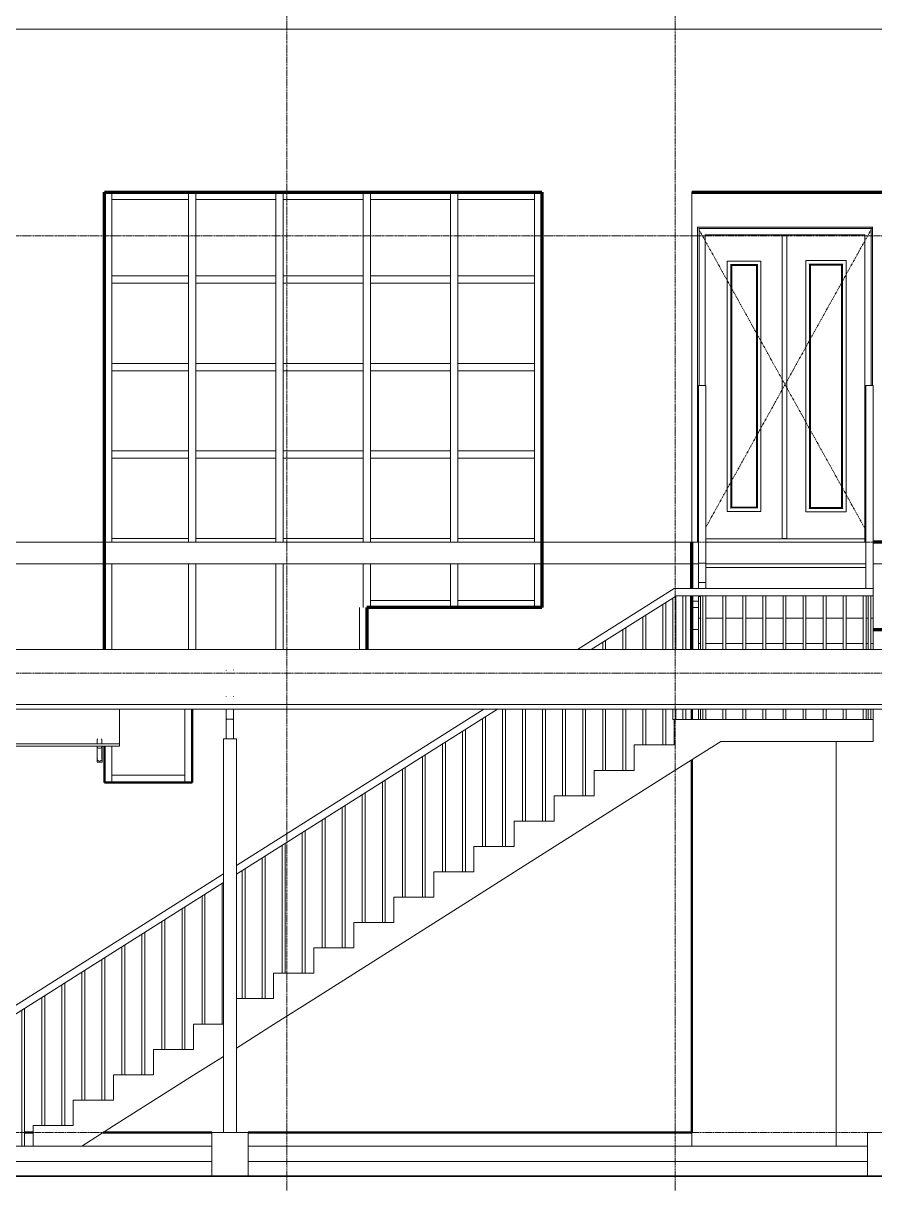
# Model space of a CAD drawing. Header units: inches. Extents: x 22 to 382261, y 22 to 371281.
# Drawn here: x 234760 to 240605, y 140203 to 148164 of the extents above; entities that cross this region are included whole.
import ezdxf

# ---------------------------------------------------------------- set-up
doc = ezdxf.new("R2010")
doc.units = ezdxf.units.IN
doc.header["$MEASUREMENT"] = 0
doc.linetypes.add('Centre', pattern=[31.75, 6.35, -4.7625, 15.875, -4.7625])
doc.linetypes.add('Grid Line 1_2_', pattern=[22.225, 12.7, -3.175, 3.175, -3.175])
for name, color, linetype, lineweight in [('A-DOOR', 31, 'Continuous', 9), ('A-DOOR-FRAM', 31, 'Continuous', 9), ('A-FLOR', 192, 'Continuous', 9), ('A-FLOR-HRAL', 11, 'Continuous', 9), ('A-FLOR-LEVL', 51, 'Continuous', 9), ('A-GLAZ-CWMG', 51, 'Continuous', 9), ('A-ROOF', 132, 'Continuous', 9), ('A-ROOF-OTLN', 132, 'Continuous', 9), ('I-WALL', 2, 'Continuous', 9), ('Q-CASE', 31, 'Continuous', 9), ('S-GRID', 1, 'Continuous', 9), ('S-STRS', 31, 'Continuous', 9)]:
    doc.layers.add(name, color=color, linetype=linetype, lineweight=lineweight)

# ---------------------------------------------------------------- blocks, each defined once
blk = doc.blocks.new('Casework 1 - Casework 1-382926-Right Side Elevation')
at = {"layer": 'Q-CASE'}
for p, q in [((15631.2, 3473.1), (15631.3, 3474.1)), ((15631.2, 3289.4), (15631.2, 3292)), ((15681.2, 3293.4), (15681.2, 3292.4)), ((15681.2, 3289.4), (15681.2, 3292)), ((15681.2, 3000), (15681.2, 3189.7)), ((15631.2, 3155.2), (15631.2, 3160.7)), ((15631.2, 3155.2), (15631.2, 3000)), ((15631.2, 3131.2), (15631.2, 3000)), ((15681.2, 3000), (15681.2, 3131.2)), ((15611.2, 3000), (15611.2, 300)), ((15701.2, 3000), (15611.2, 3000)), ((15701.2, 300), (15701.2, 3000)), ((15531.2, 300), (15781.2, 300)), ((15531.2, 0), (15531.2, 300)), ((15781.2, 0), (15781.2, 300)), ((20031.2, 300), (20281.2, 300)), ((20031.2, 0), (20031.2, 300)), ((11281.2, 207.1), (15531.2, 207.1)), ((15781.2, 207.1), (20031.2, 207.1)), ((15531.2, 100), (11281.2, 100)), ((20031.2, 100), (15781.2, 100))]:
    blk.add_line(p, q, dxfattribs=at)
at = {"layer": 'Q-CASE', "flags": 128}
for points in [[(15631.2, 3469.2), (15631.2, 3472), (15631.2, 3472.1)], [(15681.1, 3474.4), (15681.2, 3473.4), (15681.2, 3472.4), (15681.2, 3472.1)], [(15631.2, 3195), (15631.2, 3200.3), (15631.2, 3204.7)], [(15631.2, 3204.7), (15631.2, 3167.6), (15631.2, 3131.2)], [(15631.2, 3204.7), (15631.2, 3184.3), (15631.2, 3156), (15631.2, 3124.5), (15631.2, 3089.8), (15631.2, 3052.1), (15631.2, 3011.4), (15631.2, 3000)], [(15631.2, 3000), (15631.2, 3041.5), (15631.2, 3080), (15631.2, 3115.5), (15631.2, 3147.9), (15631.2, 3177.1), (15631.2, 3203)], [(15681.2, 3131.2), (15681.2, 3177.8), (15681.2, 3204.7)], [(15681.2, 3000), (15681.2, 3041.5), (15681.2, 3055.5)]]:
    blk.add_lwpolyline(points, dxfattribs=at)
at = {"layer": 'Q-CASE'}
for points, knots in [([(15631.5, 3130.5), (15631.4, 3130.6), (15631.2, 3130.8), (15631.2, 3131.2), (15631.2, 3131.5), (15631.4, 3131.8), (15631.7, 3132.2), (15632.2, 3132.5), (15632.7, 3132.8), (15633.1, 3133), (15633.5, 3133.1), (15633.9, 3133.3), (15634.6, 3133.5), (15635.4, 3133.8), (15636.4, 3134), (15637.3, 3134.2), (15638, 3134.3), (15638.8, 3134.5), (15639.8, 3134.6), (15641.3, 3134.9), (15642.9, 3135.1), (15644.4, 3135.3), (15645.5, 3135.3), (15646.7, 3135.4), (15648.3, 3135.4), (15651.3, 3135.5), (15654.2, 3135.6), (15656.2, 3135.7)], [-0.5555556, -0.5555556, -0.5555556, -0.5555556, -0.5277778, -0.5, -0.4722222, -0.4444444, -0.4166667, -0.3888889, -0.3611111, -0.3472222, -0.3333333, -0.3194444, -0.3055556, -0.2777778, -0.25, -0.2361111, -0.2222222, -0.2083333, -0.1944444, -0.1666667, -0.1388889, -0.125, -0.1111111, -0.0972222, -0.0833333, -0.0555556, 0, 0, 0, 0]), ([(15656.2, 3135.7), (15658.2, 3135.6), (15661.1, 3135.5), (15664.1, 3135.4), (15665.7, 3135.4), (15666.9, 3135.3), (15668, 3135.3), (15669.5, 3135.1), (15671.1, 3134.9), (15672.6, 3134.6), (15673.6, 3134.5), (15674.4, 3134.3), (15675.1, 3134.2), (15676, 3134), (15677, 3133.8), (15677.8, 3133.5), (15678.4, 3133.3), (15678.9, 3133.1), (15679.3, 3133), (15679.7, 3132.8), (15680.2, 3132.5), (15680.7, 3132.2), (15681, 3131.8), (15681.2, 3131.5), (15681.2, 3131.2), (15681.1, 3130.8), (15681, 3130.6), (15680.9, 3130.5)], [-1, -1, -1, -1, -0.9444444, -0.9166667, -0.9027778, -0.8888889, -0.875, -0.8611111, -0.8333333, -0.8055556, -0.7916667, -0.7777778, -0.7638889, -0.75, -0.7222222, -0.6944444, -0.6805556, -0.6666667, -0.6527778, -0.6388889, -0.6111111, -0.5833333, -0.5555556, -0.5277778, -0.5, -0.4722222, -0.4444444, -0.4444444, -0.4444444, -0.4444444]), ([(15631.2, 2999.9), (15631.2, 3000.8), (15631.2, 3002.3), (15631.3, 3003.8), (15631.4, 3004.5)], [0.5, 0.5, 0.5, 0.5, 0.52777778, 0.54926593, 0.54926593, 0.54926593, 0.54926593])]:
    blk.add_open_spline(points, degree=3, knots=knots, dxfattribs=at)
for points in [[(15631.5, 3004.9), (15631.4, 3004), (15631.2, 3002.4), (15631.2, 3000.8), (15631.2, 3000)], [(15681.2, 3000), (15681.2, 3000.8), (15681.1, 3002.4), (15681, 3004), (15680.9, 3004.9)]]:
    blk.add_open_spline(points, degree=3, dxfattribs=at)
blk = doc.blocks.new('Roofs 1 - Roofs 1-397225-Right Side Elevation')
at = {"layer": 'A-ROOF'}
for p, q in [((25649.9, 3612.1), (3672.8, 3612.1)), ((3672.8, 3235.5), (25649.9, 3235.5)), ((3672.8, 3204.7), (25649.9, 3204.7))]:
    blk.add_line(p, q, dxfattribs=at)
blk = doc.blocks.new('Casework 6 - Casework 6-529220-Right Side Elevation')
at = {"layer": 'Q-CASE'}
for p, q in [((14898.7, 3206), (14898.7, 2965.8)), ((14898.7, 2965.8), (11201.2, 2965.8)), ((11201.2, 2949.1), (14898.7, 2949.1)), ((14744.1, 2949.1), (14744.1, 2841)), ((14746.2, 2949.1), (14746.2, 2865)), ((14776.2, 2865), (14776.2, 2949.1)), ((14778.5, 2841), (14778.5, 2949.1)), ((14898.7, 2949.1), (14898.7, 2965.8)), ((14744.1, 2841), (14778.5, 2841))]:
    blk.add_line(p, q, dxfattribs=at)
at = {"layer": 'Q-CASE', "flags": 128}
for points in [[(14746.2, 2993.4), (14746.2, 2994), (14746.2, 2994.6), (14746.3, 2995.2), (14746.4, 2995.8), (14746.5, 2996.4), (14746.6, 2997), (14746.8, 2997.6), (14747, 2998.1), (14747.2, 2998.7), (14747.4, 2999.3), (14747.6, 2999.8), (14747.9, 3000.3)], [(14746.2, 2990.6), (14746.2, 2982.3), (14746.2, 2968.5), (14746.2, 2967.8)], [(14746.2, 2861.6), (14746.2, 2896.8), (14746.2, 2926.6), (14746.2, 2949.1)], [(14774.7, 3000), (14774.9, 2999.4), (14775.2, 2998.9), (14775.4, 2998.3), (14775.6, 2997.7), (14775.7, 2997.1), (14775.9, 2996.6), (14776, 2996), (14776.1, 2995.4), (14776.1, 2994.8), (14776.2, 2994.2), (14776.2, 2993.6), (14776.2, 2993.4)], [(14776.2, 2967.8), (14776.2, 2981.9), (14776.2, 2990.4), (14776.2, 2993.4), (14776.2, 2993.4)], [(14776.2, 2949.1), (14776.2, 2924.2), (14776.2, 2894), (14776.2, 2861.6)]]:
    blk.add_lwpolyline(points, dxfattribs=at)
at = {"layer": 'Q-CASE'}
for centre, ratio, start_param, end_param in [((14761.2, 2947.7), 0.84545, 3.141593, 4.712389), ((14761.2, 2947.7), 0.84545, 4.712389, 6.283185), ((14761.2, 2865), 0.8105, 3.141593, 3.360885), ((14761.2, 2861.6), 0.962005, 3.685551, 4.712389), ((14761.2, 2861.6), 0.962005, 4.712389, 5.739226)]:
    blk.add_ellipse(centre, major_axis=(15, 0), ratio=ratio, start_param=start_param, end_param=end_param, dxfattribs=at)
blk = doc.blocks.new('Rectangular Mullion - 50 x 150mm-442057-Right Side Elevation')
at = {"layer": 'A-GLAZ-CWMG'}
blk.add_line((14846.2, 6150), (14846.2, 6750), dxfattribs=at)
blk = doc.blocks.new('Rectangular Mullion - 50 x 150mm-440584-Right Side Elevation')
at = {"layer": 'A-GLAZ-CWMG'}
for p, q in [((17221.2, 6700), (17221.2, 6750)), ((17221.2, 6700), (17746.2, 6700)), ((17746.2, 6750), (17746.2, 6700))]:
    blk.add_line(p, q, dxfattribs=at)
blk = doc.blocks.new('Rectangular Mullion - 50 x 150mm-665741-Right Side Elevation')
at = {"layer": 'A-GLAZ-CWMG'}
blk.add_line((17746.2, 4200), (17746.2, 3900), dxfattribs=at)
blk = doc.blocks.new('Rectangular Mullion - 50 x 150mm-441107-Right Side Elevation')
at = {"layer": 'A-GLAZ-CWMG'}
for p, q in [((16621.2, 3900), (16621.2, 3950)), ((17171.2, 3950), (16621.2, 3950)), ((17171.2, 3950), (17171.2, 3900))]:
    blk.add_line(p, q, dxfattribs=at)
blk = doc.blocks.new('Rectangular Mullion - 50 x 150mm-665870-Right Side Elevation')
at = {"layer": 'A-GLAZ-CWMG'}
blk.add_line((15346.2, 3000), (15346.2, 2700), dxfattribs=at)
blk = doc.blocks.new('Rectangular Mullion - 50 x 150mm-548499-Right Side Elevation')
at = {"layer": 'A-GLAZ-CWMG'}
for p, q in [((14846.2, 2700), (14846.2, 2750)), ((15346.2, 2750), (14846.2, 2750)), ((15346.2, 2750), (15346.2, 2700))]:
    blk.add_line(p, q, dxfattribs=at)
blk = doc.blocks.new('Rectangular Mullion - 50 x 150mm-665864-Right Side Elevation')
at = {"layer": 'A-GLAZ-CWMG'}
for p, q in [((16571.2, 4200), (16571.2, 3900)), ((16621.2, 3900), (16621.2, 4200))]:
    blk.add_line(p, q, dxfattribs=at)
blk = doc.blocks.new('Rectangular Mullion - 50 x 150mm-665733-Right Side Elevation')
at = {"layer": 'A-GLAZ-CWMG'}
for p, q in [((17171.2, 4200), (17171.2, 3900)), ((17221.2, 3900), (17221.2, 4200))]:
    blk.add_line(p, q, dxfattribs=at)
blk = doc.blocks.new('Rectangular Mullion - 50 x 150mm-440587-Right Side Elevation')
at = {"layer": 'A-GLAZ-CWMG'}
for p, q in [((14846.2, 5525), (14846.2, 5575)), ((15371.2, 5575), (14846.2, 5575)), ((15371.2, 5575), (15371.2, 5525)), ((14846.2, 5525), (15371.2, 5525))]:
    blk.add_line(p, q, dxfattribs=at)
blk = doc.blocks.new('Rectangular Mullion - 50 x 150mm-441106-Right Side Elevation')
at = {"layer": 'A-GLAZ-CWMG'}
for p, q in [((15421.2, 5525), (15421.2, 5575)), ((15971.2, 5575), (15421.2, 5575)), ((15971.2, 5575), (15971.2, 5525)), ((15421.2, 5525), (15971.2, 5525))]:
    blk.add_line(p, q, dxfattribs=at)
blk = doc.blocks.new('Rectangular Mullion - 50 x 150mm-V10-Right Side Elevation')
at = {"layer": 'A-GLAZ-CWMG'}
for p, q in [((14846.2, 4350), (14846.2, 4375)), ((15371.2, 4375), (14846.2, 4375)), ((15371.2, 4375), (15371.2, 4350))]:
    blk.add_line(p, q, dxfattribs=at)
blk = doc.blocks.new('Rectangular Mullion - 50 x 150mm-V11-Right Side Elevation')
at = {"layer": 'A-GLAZ-CWMG'}
for p, q in [((15421.2, 4350), (15421.2, 4375)), ((15971.2, 4375), (15421.2, 4375)), ((15971.2, 4375), (15971.2, 4350))]:
    blk.add_line(p, q, dxfattribs=at)
blk = doc.blocks.new('Rectangular Mullion - 50 x 150mm-442040-Right Side Elevation')
at = {"layer": 'A-GLAZ-CWMG'}
blk.add_line((17746.2, 6150), (17746.2, 5550), dxfattribs=at)
blk = doc.blocks.new('Rectangular Mullion - 50 x 150mm-441108-Right Side Elevation')
at = {"layer": 'A-GLAZ-CWMG'}
for p, q in [((15421.2, 6700), (15421.2, 6750)), ((15421.2, 6700), (15971.2, 6700)), ((15971.2, 6750), (15971.2, 6700))]:
    blk.add_line(p, q, dxfattribs=at)
blk = doc.blocks.new('Rectangular Mullion - 50 x 150mm-665762-Right Side Elevation')
at = {"layer": 'A-GLAZ-CWMG'}
blk.add_line((14846.2, 2700), (14846.2, 2949.1), dxfattribs=at)
blk = doc.blocks.new('Rectangular Mullion - 50 x 150mm-442043-Right Side Elevation')
at = {"layer": 'A-GLAZ-CWMG'}
blk.add_line((14846.2, 4950), (14846.2, 5550), dxfattribs=at)
blk = doc.blocks.new('Rectangular Mullion - 50 x 150mm-665847-Right Side Elevation')
at = {"layer": 'A-GLAZ-CWMG'}
blk.add_line((14846.2, 3611.9), (14846.2, 4200), dxfattribs=at)
blk = doc.blocks.new('Rectangular Mullion - 50 x 150mm-440585-Right Side Elevation')
at = {"layer": 'A-GLAZ-CWMG'}
for p, q in [((17221.2, 3900), (17221.2, 3950)), ((17746.2, 3950), (17221.2, 3950)), ((17746.2, 3950), (17746.2, 3900))]:
    blk.add_line(p, q, dxfattribs=at)
blk = doc.blocks.new('Rectangular Mullion - 50 x 150mm-442033-Right Side Elevation')
at = {"layer": 'A-GLAZ-CWMG'}
for p, q in [((15371.2, 6150), (15371.2, 5550)), ((15421.2, 5550), (15421.2, 6150))]:
    blk.add_line(p, q, dxfattribs=at)
blk = doc.blocks.new('Rectangular Mullion - 50 x 150mm-665841-Right Side Elevation')
at = {"layer": 'A-GLAZ-CWMG'}
for p, q in [((15371.2, 4200), (15371.2, 3611.9)), ((15421.2, 3611.9), (15421.2, 4200))]:
    blk.add_line(p, q, dxfattribs=at)
blk = doc.blocks.new('Casework 14 - Casework 14-663155-Right Side Elevation')
at = {"layer": 'Q-CASE'}
for p, q in [((18826.2, 3943.6), (18871.2, 3943.6)), ((18871.2, 3900), (18826.2, 3900))]:
    blk.add_line(p, q, dxfattribs=at)
blk = doc.blocks.new('Rectangular Mullion - 50 x 150mm-442058-Right Side Elevation')
at = {"layer": 'A-GLAZ-CWMG'}
blk.add_line((17746.2, 6750), (17746.2, 6150), dxfattribs=at)
blk = doc.blocks.new('Rectangular Mullion - 50 x 150mm-442052-Right Side Elevation')
at = {"layer": 'A-GLAZ-CWMG'}
for p, q in [((15371.2, 6750), (15371.2, 6150)), ((15421.2, 6150), (15421.2, 6750))]:
    blk.add_line(p, q, dxfattribs=at)
blk = doc.blocks.new('Rectangular Mullion - 50 x 150mm-665874-Right Side Elevation')
at = {"layer": 'A-GLAZ-CWMG'}
blk.add_line((15346.2, 3204.7), (15346.2, 3000), dxfattribs=at)
blk = doc.blocks.new('Rectangular Mullion - 50 x 150mm-665875-Right Side Elevation')
at = {"layer": 'A-GLAZ-CWMG'}
blk.add_line((16546.2, 3900), (16546.2, 3611.9), dxfattribs=at)
blk = doc.blocks.new('Casework 24 - Casework 23-690569-Right Side Elevation')
at = {"layer": 'Q-CASE'}
for p, q in [((20346.2, 3611.9), (20346.2, 3750)), ((20346.2, 207.1), (20346.2, 3204.7)), ((19816.2, 207.1), (19816.2, 2982))]:
    blk.add_line(p, q, dxfattribs=at)
blk = doc.blocks.new('Doors_Door-sets_JELD-WEN_Interior_HP_FS12_FCore_Glass10_Double_1_0 - 1200 entaranc ff-788506-Right Side Elevation')
at = {"layer": 'A-DOOR', "linetype": 'Centre'}
for p, q in [((18866.2, 6510), (19466.2, 5430)), ((19466.2, 5430), (20066.2, 6510)), ((18921.6, 4449.7), (19466.2, 5430)), ((19466.2, 5430), (20020.8, 4431.7)), ((18866.2, 4350), (18871.6, 4359.7))]:
    blk.add_line(p, q, dxfattribs=at)
at = {"layer": 'A-DOOR'}
for p, q in [((18876.2, 5424), (18876.2, 6500)), ((18876.2, 6500), (20056.2, 6500)), ((19447.2, 6456), (19447.2, 4375)), ((19447.2, 6456), (19449.2, 6456)), ((19477.2, 6456), (19449.2, 6456)), ((19469.2, 6456), (19469.2, 6458)), ((19471.2, 6458), (19471.2, 6456)), ((19473.9, 6458), (19473.9, 6456)), ((19477.2, 6456), (19479.2, 6456)), ((19479.2, 4375), (19479.2, 6456)), ((20056.2, 6500), (20056.2, 5424)), ((19069.7, 6277), (19069.7, 4559)), ((19300.7, 6277), (19069.7, 6277)), ((19100.7, 6246), (19094.2, 6252.5)), ((19094.2, 6252.5), (19276.2, 6252.5)), ((19094.2, 6252.5), (19094.2, 4583.5)), ((19100.7, 4590), (19100.7, 6246)), ((19100.7, 6246), (19269.7, 6246)), ((19276.2, 6252.5), (19269.7, 6246)), ((19269.7, 6246), (19269.7, 4590)), ((19276.2, 4583.5), (19276.2, 6252.5)), ((19300.7, 4559), (19300.7, 6277)), ((19609.2, 6280), (19609.2, 4556)), ((19885.2, 6280), (19609.2, 6280)), ((19640.2, 6249), (19633.7, 6255.5)), ((19633.7, 6255.5), (19633.7, 4580.5)), ((19860.7, 6255.5), (19633.7, 6255.5)), ((19640.2, 4587), (19640.2, 6249)), ((19640.2, 6249), (19854.2, 6249)), ((19860.7, 6255.5), (19854.2, 6249)), ((19854.2, 6249), (19854.2, 4587)), ((19860.7, 4580.5), (19860.7, 6255.5)), ((19885.2, 4556), (19885.2, 6280)), ((19069.7, 4559), (19300.7, 4559)), ((19100.7, 4590), (19094.2, 4583.5)), ((19094.2, 4583.5), (19276.2, 4583.5)), ((19269.7, 4590), (19100.7, 4590)), ((19269.7, 4590), (19276.2, 4583.5)), ((19609.2, 4556), (19885.2, 4556)), ((19640.2, 4587), (19633.7, 4580.5)), ((19633.7, 4580.5), (19860.7, 4580.5)), ((19854.2, 4587), (19640.2, 4587)), ((19854.2, 4587), (19860.7, 4580.5)), ((18921.6, 4372), (20014.2, 4372)), ((19447.2, 4375), (19449.2, 4375)), ((19477.2, 4375), (19449.2, 4375)), ((19469.2, 4372), (19469.2, 4375)), ((19471.2, 4375), (19471.2, 4372)), ((19473.9, 4375), (19473.9, 4372)), ((19477.2, 4375), (19479.2, 4375)), ((20014.2, 4350), (20014.2, 4372))]:
    blk.add_line(p, q, dxfattribs=at)
for points, knots in [([(19071.7, 6275), (19071.5, 6275.2), (19071.3, 6275.4), (19070.9, 6275.8), (19070.7, 6276), (19070.6, 6276.1), (19070.4, 6276.3), (19070.3, 6276.4), (19070.1, 6276.6), (19070, 6276.7), (19069.8, 6276.9), (19069.7, 6277), (19069.7, 6277), (19069.7, 6277)], [0, 0, 0, 0, 0.166667, 0.25, 0.333333, 0.375, 0.416667, 0.5, 0.583333, 0.666667, 0.75, 0.833333, 1, 1, 1, 1]), ([(19092.3, 6254.4), (19092.5, 6254.2), (19092.7, 6254), (19093, 6253.7), (19093.2, 6253.5), (19093.4, 6253.2), (19093.6, 6253.1), (19093.8, 6252.9), (19094, 6252.7), (19094.1, 6252.6), (19094.2, 6252.5)], [-1, -1, -1, -1, -0.8, -0.7, -0.6, -0.5, -0.4, -0.3, -0.2, 0, 0, 0, 0]), ([(19276.2, 6252.5), (19276.3, 6252.6), (19276.4, 6252.7), (19276.6, 6252.9), (19276.8, 6253.1), (19276.9, 6253.2), (19277.2, 6253.5), (19277.4, 6253.7), (19277.7, 6254), (19277.9, 6254.2), (19278.1, 6254.4)], [0, 0, 0, 0, 0.2, 0.3, 0.4, 0.5, 0.6, 0.7, 0.8, 1, 1, 1, 1]), ([(19300.7, 6277), (19300.7, 6277), (19300.7, 6277), (19300.5, 6276.9), (19300.4, 6276.7), (19300.3, 6276.6), (19300.1, 6276.4), (19300, 6276.3), (19299.8, 6276.1), (19299.7, 6276), (19299.5, 6275.8), (19299.1, 6275.4), (19298.9, 6275.2), (19298.7, 6275)], [-1, -1, -1, -1, -0.833333, -0.75, -0.666667, -0.583333, -0.5, -0.416667, -0.375, -0.333333, -0.25, -0.166667, 0, 0, 0, 0]), ([(19611.2, 6278), (19611, 6278.2), (19610.8, 6278.4), (19610.4, 6278.8), (19610.2, 6279), (19610.1, 6279.1), (19609.9, 6279.3), (19609.8, 6279.4), (19609.6, 6279.6), (19609.5, 6279.7), (19609.3, 6279.9), (19609.2, 6280), (19609.2, 6280), (19609.2, 6280)], [0, 0, 0, 0, 0.166667, 0.25, 0.333333, 0.375, 0.416667, 0.5, 0.583333, 0.666667, 0.75, 0.833333, 1, 1, 1, 1]), ([(19633.7, 6255.5), (19633.6, 6255.6), (19633.5, 6255.7), (19633.3, 6255.9), (19633.1, 6256.1), (19632.9, 6256.2), (19632.7, 6256.5), (19632.5, 6256.7), (19632.2, 6257), (19632, 6257.2), (19631.8, 6257.4)], [0, 0, 0, 0, 0.2, 0.3, 0.4, 0.5, 0.6, 0.7, 0.8, 1, 1, 1, 1]), ([(19862.6, 6257.4), (19862.4, 6257.2), (19862.2, 6257), (19861.9, 6256.7), (19861.7, 6256.5), (19861.4, 6256.2), (19861.3, 6256.1), (19861.1, 6255.9), (19860.9, 6255.7), (19860.8, 6255.6), (19860.7, 6255.5)], [-1, -1, -1, -1, -0.8, -0.7, -0.6, -0.5, -0.4, -0.3, -0.2, 0, 0, 0, 0]), ([(19885.2, 6280), (19885.2, 6280), (19885.2, 6280), (19885, 6279.9), (19884.9, 6279.7), (19884.8, 6279.6), (19884.6, 6279.4), (19884.5, 6279.3), (19884.3, 6279.1), (19884.2, 6279), (19884, 6278.8), (19883.6, 6278.4), (19883.4, 6278.2), (19883.2, 6278)], [-1, -1, -1, -1, -0.833333, -0.75, -0.666667, -0.583333, -0.5, -0.416667, -0.375, -0.333333, -0.25, -0.166667, 0, 0, 0, 0]), ([(19071.7, 4561), (19071.5, 4560.8), (19071.3, 4560.6), (19070.9, 4560.2), (19070.7, 4560), (19070.6, 4559.9), (19070.4, 4559.7), (19070.3, 4559.6), (19070.1, 4559.4), (19070, 4559.3), (19069.8, 4559.1), (19069.7, 4559), (19069.7, 4559), (19069.7, 4559)], [0, 0, 0, 0, 0.166667, 0.25, 0.333333, 0.375, 0.416667, 0.5, 0.583333, 0.666667, 0.75, 0.833333, 1, 1, 1, 1]), ([(19094.2, 4583.5), (19094.1, 4583.4), (19094, 4583.3), (19093.8, 4583.1), (19093.6, 4582.9), (19093.4, 4582.8), (19093.2, 4582.5), (19093, 4582.3), (19092.7, 4582), (19092.5, 4581.8), (19092.3, 4581.6)], [0, 0, 0, 0, 0.2, 0.3, 0.4, 0.5, 0.6, 0.7, 0.8, 1, 1, 1, 1]), ([(19276.2, 4583.5), (19276.3, 4583.4), (19276.4, 4583.3), (19276.6, 4583.1), (19276.8, 4582.9), (19276.9, 4582.8), (19277.2, 4582.5), (19277.4, 4582.3), (19277.7, 4582), (19277.9, 4581.8), (19278.1, 4581.6)], [0, 0, 0, 0, 0.2, 0.3, 0.4, 0.5, 0.6, 0.7, 0.8, 1, 1, 1, 1]), ([(19298.7, 4561), (19298.9, 4560.8), (19299.1, 4560.6), (19299.5, 4560.2), (19299.7, 4560), (19299.8, 4559.9), (19300, 4559.7), (19300.1, 4559.6), (19300.3, 4559.4), (19300.4, 4559.3), (19300.5, 4559.1), (19300.7, 4559), (19300.7, 4559), (19300.7, 4559)], [0, 0, 0, 0, 0.166667, 0.25, 0.333333, 0.375, 0.416667, 0.5, 0.583333, 0.666667, 0.75, 0.833333, 1, 1, 1, 1]), ([(19611.2, 4558), (19611, 4557.8), (19610.8, 4557.6), (19610.4, 4557.2), (19610.2, 4557), (19610.1, 4556.9), (19609.9, 4556.7), (19609.8, 4556.6), (19609.6, 4556.4), (19609.5, 4556.3), (19609.3, 4556.1), (19609.2, 4556), (19609.2, 4556), (19609.2, 4556)], [0, 0, 0, 0, 0.166667, 0.25, 0.333333, 0.375, 0.416667, 0.5, 0.583333, 0.666667, 0.75, 0.833333, 1, 1, 1, 1]), ([(19633.7, 4580.5), (19633.6, 4580.4), (19633.5, 4580.3), (19633.3, 4580.1), (19633.1, 4579.9), (19632.9, 4579.8), (19632.7, 4579.5), (19632.5, 4579.3), (19632.2, 4579), (19632, 4578.8), (19631.8, 4578.6)], [0, 0, 0, 0, 0.2, 0.3, 0.4, 0.5, 0.6, 0.7, 0.8, 1, 1, 1, 1]), ([(19860.7, 4580.5), (19860.8, 4580.4), (19860.9, 4580.3), (19861.1, 4580.1), (19861.3, 4579.9), (19861.4, 4579.8), (19861.7, 4579.5), (19861.9, 4579.3), (19862.2, 4579), (19862.4, 4578.8), (19862.6, 4578.6)], [0, 0, 0, 0, 0.2, 0.3, 0.4, 0.5, 0.6, 0.7, 0.8, 1, 1, 1, 1]), ([(19883.2, 4558), (19883.4, 4557.8), (19883.6, 4557.6), (19884, 4557.2), (19884.2, 4557), (19884.3, 4556.9), (19884.5, 4556.7), (19884.6, 4556.6), (19884.8, 4556.4), (19884.9, 4556.3), (19885, 4556.1), (19885.2, 4556), (19885.2, 4556), (19885.2, 4556)], [0, 0, 0, 0, 0.166667, 0.25, 0.333333, 0.375, 0.416667, 0.5, 0.583333, 0.666667, 0.75, 0.833333, 1, 1, 1, 1])]:
    blk.add_open_spline(points, degree=3, knots=knots, dxfattribs=at)
at = {"layer": 'A-DOOR-FRAM'}
for p, q in [((18876.2, 5424), (18876.2, 6500)), ((20056.2, 6500), (18876.2, 6500)), ((18918.2, 6458), (18918.2, 5424)), ((18918.2, 6458), (20014.2, 6458)), ((20014.2, 6458), (20014.2, 4350)), ((20056.2, 5424), (20056.2, 6500))]:
    blk.add_line(p, q, dxfattribs=at)
blk = doc.blocks.new('Railing - 20mm-412438-Right Side Elevation')
at = {"layer": 'A-FLOR-HRAL'}
for p, q in [((20002.4, 3611.9), (20002.4, 3982)), ((20022.4, 3611.9), (20022.4, 3982)), ((20002.4, 3132), (20002.4, 3204.7)), ((20022.4, 3132), (20022.4, 3204.7))]:
    blk.add_line(p, q, dxfattribs=at)
blk = doc.blocks.new('Railing - 20mm-909867-Right Side Elevation')
at = {"layer": 'A-FLOR-HRAL'}
for p, q in [((18627.4, 3611.9), (18627.4, 3923)), ((18647.4, 3611.9), (18647.4, 3935.7)), ((18627.4, 2958), (18627.4, 3204.7)), ((18647.4, 2958), (18647.4, 3204.7))]:
    blk.add_line(p, q, dxfattribs=at)
blk = doc.blocks.new('Railing - 20mm-909865-Right Side Elevation')
at = {"layer": 'A-FLOR-HRAL'}
for p, q in [((18489.9, 3611.9), (18489.9, 3836)), ((18509.9, 3611.9), (18509.9, 3848.7)), ((18489.9, 2958), (18489.9, 3204.7)), ((18509.9, 2958), (18509.9, 3204.7))]:
    blk.add_line(p, q, dxfattribs=at)
blk = doc.blocks.new('Railing - 20mm-V56-Right Side Elevation')
at = {"layer": 'A-FLOR-HRAL'}
for p, q in [((18352.4, 3611.9), (18352.4, 3749)), ((18372.4, 3611.9), (18372.4, 3761.7)), ((18352.4, 2784), (18352.4, 3204.7)), ((18372.4, 2784), (18372.4, 3204.7))]:
    blk.add_line(p, q, dxfattribs=at)
blk = doc.blocks.new('Railing - 20mm-V57-Right Side Elevation')
at = {"layer": 'A-FLOR-HRAL'}
for p, q in [((18214.9, 3611.9), (18214.9, 3662)), ((18234.9, 3611.9), (18234.9, 3674.7)), ((18214.9, 2784), (18214.9, 3204.7)), ((18234.9, 2784), (18234.9, 3204.7))]:
    blk.add_line(p, q, dxfattribs=at)
blk = doc.blocks.new('Railing - 20mm-V58-Right Side Elevation')
at = {"layer": 'A-FLOR-HRAL'}
for p, q in [((18077.4, 2610), (18077.4, 3204.7)), ((18097.4, 2610), (18097.4, 3204.7))]:
    blk.add_line(p, q, dxfattribs=at)
blk = doc.blocks.new('Railing - 20mm-V59-Right Side Elevation')
at = {"layer": 'A-FLOR-HRAL'}
for p, q in [((17939.9, 2610), (17939.9, 3204.7)), ((17959.9, 2610), (17959.9, 3204.7))]:
    blk.add_line(p, q, dxfattribs=at)
blk = doc.blocks.new('Railing - 20mm-V60-Right Side Elevation')
at = {"layer": 'A-FLOR-HRAL'}
for p, q in [((17802.4, 2436), (17802.4, 3204.7)), ((17822.4, 2436), (17822.4, 3204.7))]:
    blk.add_line(p, q, dxfattribs=at)
blk = doc.blocks.new('Railing - 20mm-V61-Right Side Elevation')
at = {"layer": 'A-FLOR-HRAL'}
for p, q in [((17664.9, 2436), (17664.9, 3204.7)), ((17684.9, 2436), (17684.9, 3204.7))]:
    blk.add_line(p, q, dxfattribs=at)
blk = doc.blocks.new('Railing - 20mm-V62-Right Side Elevation')
at = {"layer": 'A-FLOR-HRAL'}
for p, q in [((17527.4, 2262), (17527.4, 3204.7)), ((17547.4, 2262), (17547.4, 3204.7))]:
    blk.add_line(p, q, dxfattribs=at)
blk = doc.blocks.new('Railing - 20mm-V63-Right Side Elevation')
at = {"layer": 'A-FLOR-HRAL'}
for p, q in [((17389.9, 2262), (17389.9, 3140)), ((17409.9, 2262), (17409.9, 3152.7))]:
    blk.add_line(p, q, dxfattribs=at)
blk = doc.blocks.new('Railing - 20mm-V64-Right Side Elevation')
at = {"layer": 'A-FLOR-HRAL'}
for p, q in [((17252.4, 2088), (17252.4, 3053)), ((17272.4, 2088), (17272.4, 3065.7))]:
    blk.add_line(p, q, dxfattribs=at)
blk = doc.blocks.new('Railing - 20mm-V65-Right Side Elevation')
at = {"layer": 'A-FLOR-HRAL'}
blk.add_line((15602.4, 1044), (15602.4, 2009), dxfattribs=at)
blk = doc.blocks.new('Railing - 20mm-V66-Right Side Elevation')
at = {"layer": 'A-FLOR-HRAL'}
for p, q in [((14227.4, 207.1), (14227.4, 1139)), ((14247.4, 207.1), (14247.4, 1151.7))]:
    blk.add_line(p, q, dxfattribs=at)
blk = doc.blocks.new('Railing - 20mm-909861-Right Side Elevation')
at = {"layer": 'A-FLOR-HRAL'}
for p, q in [((18696.2, 3611.9), (18696.2, 3966.5)), ((18716.2, 3611.9), (18716.2, 3979.2)), ((18696.2, 3132), (18696.2, 3204.7)), ((18716.2, 3132), (18716.2, 3204.7)), ((18696.2, 3132), (18706.2, 3132))]:
    blk.add_line(p, q, dxfattribs=at)
blk = doc.blocks.new('Railing - Railing-909759-Right Side Elevation')
for name, p in [('Railing - 20mm-412438-Right Side Elevation', (-1237.5, 0)), ('Railing - 20mm-412438-Right Side Elevation', (-1100, 0)), ('Railing - 20mm-412438-Right Side Elevation', (-962.5, 0)), ('Railing - 20mm-412438-Right Side Elevation', (-825, 0)), ('Railing - 20mm-412438-Right Side Elevation', (-687.5, 0)), ('Railing - 20mm-412438-Right Side Elevation', (-550, 0)), ('Railing - 20mm-412438-Right Side Elevation', (-412.5, 0)), ('Railing - 20mm-412438-Right Side Elevation', (-275, 0)), ('Railing - 20mm-412438-Right Side Elevation', (-137.5, 0)), ('Railing - 20mm-412438-Right Side Elevation', (0, 0)), ('Railing - 20mm-412438-Right Side Elevation', (33.4, 0)), ('Railing - 20mm-909867-Right Side Elevation', (0, 0)), ('Railing - 20mm-909861-Right Side Elevation', (0, 0)), ('Railing - 20mm-909865-Right Side Elevation', (0, 0)), ('Railing - 20mm-V56-Right Side Elevation', (0, 0)), ('Railing - 20mm-V57-Right Side Elevation', (0, 0)), ('Railing - 20mm-V62-Right Side Elevation', (0, 0)), ('Railing - 20mm-V61-Right Side Elevation', (0, 0)), ('Railing - 20mm-V60-Right Side Elevation', (0, 0)), ('Railing - 20mm-V59-Right Side Elevation', (0, 0)), ('Railing - 20mm-V58-Right Side Elevation', (0, 0)), ('Railing - 20mm-V63-Right Side Elevation', (0, 0)), ('Railing - 20mm-V64-Right Side Elevation', (0, 0)), ('Railing - 20mm-V63-Right Side Elevation', (-275, -174)), ('Railing - 20mm-V64-Right Side Elevation', (-275, -174)), ('Railing - 20mm-V63-Right Side Elevation', (-550, -348)), ('Railing - 20mm-V64-Right Side Elevation', (-550, -348)), ('Railing - 20mm-V63-Right Side Elevation', (-825, -522)), ('Railing - 20mm-V64-Right Side Elevation', (-825, -522)), ('Railing - 20mm-V63-Right Side Elevation', (-1100, -696)), ('Railing - 20mm-V64-Right Side Elevation', (-1100, -696)), ('Railing - 20mm-V63-Right Side Elevation', (-1375, -870)), ('Railing - 20mm-V64-Right Side Elevation', (-1375, -870)), ('Railing - 20mm-V63-Right Side Elevation', (-1650, -1044)), ('Railing - 20mm-V65-Right Side Elevation', (0, 0)), ('Railing - 20mm-V63-Right Side Elevation', (-1925, -1218)), ('Railing - 20mm-V64-Right Side Elevation', (-1925, -1218)), ('Railing - 20mm-V63-Right Side Elevation', (-2200, -1392)), ('Railing - 20mm-V64-Right Side Elevation', (-2200, -1392)), ('Railing - 20mm-V63-Right Side Elevation', (-2475, -1566)), ('Railing - 20mm-V64-Right Side Elevation', (-2475, -1566)), ('Railing - 20mm-V63-Right Side Elevation', (-2750, -1740)), ('Railing - 20mm-V64-Right Side Elevation', (-2750, -1740)), ('Railing - 20mm-V63-Right Side Elevation', (-3025, -1914)), ('Railing - 20mm-V66-Right Side Elevation', (0, 0))]:
    blk.add_blockref(name, p)
blk = doc.blocks.new('Railing - 20mm-V68-Right Side Elevation')
at = {"layer": 'A-FLOR-HRAL'}
for p, q in [((18886.6, 3982), (18886.6, 3611.9)), ((18886.6, 3204.7), (18886.6, 3132))]:
    blk.add_line(p, q, dxfattribs=at)
blk = doc.blocks.new('Railing - Railing-909763-Right Side Elevation')
blk.add_blockref('Railing - 20mm-V68-Right Side Elevation', (0, 0))
blk = doc.blocks.new('Top Rail Type - Top Rail_Internal_-909775-Right Side Elevation')
at = {"layer": 'A-FLOR-HRAL'}
for p, q in [((20020.8, 5424), (20070.8, 5424)), ((20020.8, 4206), (20020.8, 5424)), ((20070.8, 5424), (20070.8, 4206)), ((20020.8, 4032), (20020.8, 4206)), ((20070.8, 4206), (20070.8, 4032)), ((18706.2, 4032), (18042.3, 3611.9)), ((18720.7, 3982), (18135.8, 3611.9)), ((20070.8, 4032), (18706.2, 4032)), ((20070.8, 3982), (18720.7, 3982)), ((20070.8, 3982), (20070.8, 4032)), ((17492.2, 3204.7), (15701.2, 2071.5)), ((17398.7, 3204.7), (15701.2, 2130.7)), ((15611.2, 2073.7), (14031.2, 1074)), ((15611.2, 2014.5), (14031.2, 1014.8))]:
    blk.add_line(p, q, dxfattribs=at)
blk = doc.blocks.new('Top Rail Type - Top Rail_Internal_-909790-Right Side Elevation')
at = {"layer": 'A-FLOR-HRAL'}
for p, q in [((18871.6, 5424), (18921.6, 5424)), ((18871.6, 4206), (18871.6, 5424)), ((18921.6, 5424), (18921.6, 4206)), ((18871.6, 4073.3), (18871.6, 4206)), ((18921.6, 4206), (18871.6, 4206)), ((18921.6, 4206), (18921.6, 4073.3)), ((18871.6, 4073.3), (18871.6, 4032)), ((18921.6, 4073.3), (18871.6, 4073.3)), ((18921.6, 4032), (18921.6, 4073.3)), ((18871.6, 3982), (18871.6, 3976.8)), ((18871.6, 3976.8), (18886.6, 3976.8))]:
    blk.add_line(p, q, dxfattribs=at)

msp = doc.modelspace()

# ---------------------------------------------------------------- linework, layer by layer
at = {"layer": 'A-FLOR'}
for p, q in [((224195.8, 144605.4), (239394.5, 144605.4)), ((239349.1, 144455.4), (239349.1, 144605.4)), ((239444.5, 144605.4), (240543.7, 144605.4)), ((239394.5, 144455.4), (224195.8, 144455.4)), ((240543.7, 144455.4), (239444.5, 144455.4)), ((243476.2, 144455.4), (240593.7, 144455.4))]:
    msp.add_line(p, q, dxfattribs=at)
at = {"layer": 'A-FLOR', "lineweight": 35}
msp.add_line((246172.8, 140255.4), (192104.4, 140255.4), dxfattribs=at)
at = {"layer": 'A-FLOR-LEVL', "linetype": 'Grid Line 1_2_'}
for p, q in [((206975.4, 146705.4), (250147.7, 146705.4)), ((206975.4, 144605.4), (250147.7, 144605.4)), ((206975.4, 143705.4), (250147.7, 143705.4)), ((206975.4, 140555.4), (248242.7, 140555.4)), ((206975.4, 140255.4), (250147.7, 140255.4))]:
    msp.add_line(p, q, dxfattribs=at)
at = {"layer": 'A-ROOF-OTLN'}
msp.add_line((244095.2, 148122.7), (224195.8, 148122.7), dxfattribs=at)
at = {"layer": 'I-WALL', "lineweight": 70}
for p, q in [((235319.1, 143867.3), (235319.1, 147005.4)), ((235319.1, 147005.4), (238319.1, 147005.4)), ((238319.1, 147005.4), (238319.1, 144155.4)), ((239349.1, 147005.4), (241864.6, 147005.4)), ((239349.1, 144287.4), (239349.1, 144605.4)), ((240846.2, 144605.4), (240593.7, 144605.4)), ((239349.1, 143867.3), (239349.1, 144237.4)), ((238319.1, 144155.4), (237119.1, 144155.4)), ((237119.1, 144155.4), (237119.1, 143867.3)), ((240594.1, 144005.4), (243476.2, 144005.4))]:
    msp.add_line(p, q, dxfattribs=at)
at = {"layer": 'I-WALL'}
for p, q in [((239349.1, 147005.4), (239349.1, 144605.4)), ((239389.1, 144605.4), (239389.1, 146765.4)), ((239389.1, 146765.4), (240589.1, 146765.4)), ((240589.1, 146765.4), (240589.1, 145679.4)), ((239349.1, 144005.4), (239394.1, 144005.4)), ((239349.1, 140555.4), (239349.1, 140462.5))]:
    msp.add_line(p, q, dxfattribs=at)
at = {"layer": 'I-WALL', "lineweight": 50}
for p, q in [((235919.1, 143460.1), (235919.1, 142955.4)), ((239349.1, 143387.4), (239349.1, 143460.1)), ((235319.1, 142955.4), (235319.1, 143204.4)), ((239349.1, 140555.4), (239349.1, 143111.8)), ((235919.1, 142955.4), (235319.1, 142955.4)), ((234770.4, 140555.4), (234829.1, 140555.4)), ((235308.8, 140555.4), (236054.1, 140555.4)), ((236304.1, 140555.4), (239349.1, 140555.4))]:
    msp.add_line(p, q, dxfattribs=at)
at = {"layer": 'S-GRID', "linetype": 'Grid Line 1_2_'}
for p, q in [((236569.1, 139805.4), (236569.1, 155039.6)), ((239234.1, 139805.4), (239234.1, 155039.6))]:
    msp.add_line(p, q, dxfattribs=at)
at = {"layer": 'S-STRS'}
for p, q in [((239394.1, 144431.4), (239394.1, 144455.4)), ((239394.1, 144287.4), (239394.1, 144431.4)), ((239444.5, 144431.4), (240543.7, 144431.4)), ((240594.1, 144257.4), (240594.1, 144431.4)), ((240594.1, 144083.4), (240594.1, 144257.4)), ((239394.1, 144083.4), (239394.1, 144237.4)), ((239394.1, 144083.4), (239409.5, 144083.4)), ((239394.1, 143909.4), (239394.1, 144083.4)), ((239445.4, 144083.4), (239562.9, 144083.4)), ((239582.9, 144083.4), (239700.4, 144083.4)), ((239720.4, 144083.4), (239837.9, 144083.4)), ((239857.9, 144083.4), (239975.4, 144083.4)), ((239995.4, 144083.4), (240112.9, 144083.4)), ((240132.9, 144083.4), (240250.4, 144083.4)), ((240270.4, 144083.4), (240387.9, 144083.4)), ((240407.9, 144083.4), (240525.4, 144083.4)), ((240545.4, 144083.4), (240558.7, 144083.4)), ((240578.7, 144083.4), (240594.1, 144083.4)), ((240594.1, 143909.4), (240594.1, 144083.4)), ((239394.1, 143909.4), (239409.5, 143909.4)), ((239394.1, 143867.3), (239394.1, 143909.4)), ((239445.4, 143909.4), (239562.9, 143909.4)), ((239582.9, 143909.4), (239700.4, 143909.4)), ((239720.4, 143909.4), (239836.7, 143909.4)), ((239857.9, 143909.4), (239975.4, 143909.4)), ((239995.4, 143909.4), (240112.9, 143909.4)), ((240132.9, 143909.4), (240250.4, 143909.4)), ((240270.4, 143909.4), (240387.9, 143909.4)), ((240407.9, 143909.4), (240525.4, 143909.4)), ((240545.4, 143909.4), (240558.7, 143909.4)), ((240578.7, 143909.4), (240594.1, 143909.4)), ((240594.1, 143867.3), (240594.1, 143909.4)), ((239394.1, 143387.4), (239394.1, 143460.1)), ((240594.1, 143387.4), (240594.1, 143460.1)), ((239229.1, 143387.4), (239547.6, 143387.4)), ((239229.1, 143213.4), (239229.1, 143387.4)), ((239547.6, 143387.4), (240594.1, 143387.4)), ((240594.1, 143237.4), (240594.1, 143387.4)), ((238954.1, 143213.4), (239229.1, 143213.4)), ((238954.1, 143039.4), (238954.1, 143213.4)), ((239229.1, 143035.9), (239547.6, 143237.4)), ((239547.6, 143237.4), (240594.1, 143237.4)), ((238679.1, 143039.4), (238954.1, 143039.4)), ((238679.1, 142865.4), (238679.1, 143039.4)), ((238954.1, 142861.9), (239229.1, 143035.9)), ((238404.1, 142865.4), (238679.1, 142865.4)), ((238404.1, 142691.4), (238404.1, 142865.4)), ((238679.1, 142687.9), (238954.1, 142861.9)), ((238129.1, 142691.4), (238404.1, 142691.4)), ((238129.1, 142517.4), (238129.1, 142691.4)), ((238404.1, 142513.9), (238679.1, 142687.9)), ((237854.1, 142517.4), (238129.1, 142517.4)), ((237854.1, 142343.4), (237854.1, 142517.4)), ((238129.1, 142339.9), (238404.1, 142513.9)), ((237579.1, 142343.4), (237854.1, 142343.4)), ((237579.1, 142169.4), (237579.1, 142343.4)), ((237854.1, 142165.9), (238129.1, 142339.9)), ((237304.1, 142169.4), (237579.1, 142169.4)), ((237304.1, 141995.4), (237304.1, 142169.4)), ((237579.1, 141991.9), (237854.1, 142165.9)), ((237029.1, 141995.4), (237304.1, 141995.4)), ((237029.1, 141821.4), (237029.1, 141995.4)), ((237304.1, 141817.9), (237579.1, 141991.9)), ((236754.1, 141821.4), (237029.1, 141821.4)), ((236754.1, 141647.4), (236754.1, 141821.4)), ((237029.1, 141643.9), (237304.1, 141817.9)), ((236479.1, 141647.4), (236754.1, 141647.4)), ((236479.1, 141473.4), (236479.1, 141647.4)), ((236754.1, 141469.9), (237029.1, 141643.9)), ((236224.1, 141473.4), (236479.1, 141473.4)), ((236479.1, 141295.9), (236754.1, 141469.9)), ((235929.1, 141299.4), (236134.1, 141299.4)), ((235929.1, 141125.4), (235929.1, 141299.4)), ((236224.1, 141134.5), (236479.1, 141295.9)), ((235654.1, 141125.4), (235929.1, 141125.4)), ((235654.1, 140951.4), (235654.1, 141125.4)), ((235929.1, 140947.9), (236134.1, 141077.6)), ((235379.1, 140951.4), (235654.1, 140951.4)), ((235379.1, 140777.4), (235379.1, 140951.4)), ((235654.1, 140773.9), (235929.1, 140947.9)), ((235104.1, 140777.4), (235379.1, 140777.4)), ((235104.1, 140603.4), (235104.1, 140777.4)), ((235379.1, 140599.9), (235654.1, 140773.9)), ((234829.1, 140603.4), (235104.1, 140603.4)), ((234829.1, 140462.5), (234829.1, 140603.4)), ((235162, 140462.5), (235379.1, 140599.9))]:
    msp.add_line(p, q, dxfattribs=at)

# ---------------------------------------------------------------- block references
at = {"layer": 'A-DOOR', "linetype": 'Centre'}
msp.add_blockref('Doors_Door-sets_JELD-WEN_Interior_HP_FS12_FCore_Glass10_Double_1_0 - 1200 entaranc ff-788506-Right Side Elevation', (220522.9, 140255.4), dxfattribs=at)
at = {"layer": 'A-FLOR-HRAL'}
for name in ['Top Rail Type - Top Rail_Internal_-909775-Right Side Elevation', 'Top Rail Type - Top Rail_Internal_-909790-Right Side Elevation', 'Railing - Railing-909759-Right Side Elevation', 'Railing - Railing-909763-Right Side Elevation']:
    msp.add_blockref(name, (220522.9, 140255.4), dxfattribs=at)
at = {"layer": 'A-GLAZ-CWMG'}
for name, p in [('Rectangular Mullion - 50 x 150mm-442057-Right Side Elevation', (220522.9, 140255.4)), ('Rectangular Mullion - 50 x 150mm-440584-Right Side Elevation', (218147.9, 140255.4)), ('Rectangular Mullion - 50 x 150mm-442052-Right Side Elevation', (220522.9, 140255.4)), ('Rectangular Mullion - 50 x 150mm-441108-Right Side Elevation', (220522.9, 140255.4)), ('Rectangular Mullion - 50 x 150mm-442052-Right Side Elevation', (221122.9, 140255.4)), ('Rectangular Mullion - 50 x 150mm-441108-Right Side Elevation', (221122.9, 140255.4)), ('Rectangular Mullion - 50 x 150mm-442052-Right Side Elevation', (221722.9, 140255.4)), ('Rectangular Mullion - 50 x 150mm-441108-Right Side Elevation', (221722.9, 140255.4)), ('Rectangular Mullion - 50 x 150mm-442052-Right Side Elevation', (222322.9, 140255.4)), ('Rectangular Mullion - 50 x 150mm-440584-Right Side Elevation', (220522.9, 140255.4)), ('Rectangular Mullion - 50 x 150mm-442058-Right Side Elevation', (220522.9, 140255.4)), ('Rectangular Mullion - 50 x 150mm-440587-Right Side Elevation', (220522.9, 140855.4)), ('Rectangular Mullion - 50 x 150mm-442043-Right Side Elevation', (220522.9, 140855.4)), ('Rectangular Mullion - 50 x 150mm-442033-Right Side Elevation', (220522.9, 140255.4)), ('Rectangular Mullion - 50 x 150mm-441106-Right Side Elevation', (220522.9, 140855.4)), ('Rectangular Mullion - 50 x 150mm-442033-Right Side Elevation', (221122.9, 140255.4)), ('Rectangular Mullion - 50 x 150mm-441106-Right Side Elevation', (221122.9, 140855.4)), ('Rectangular Mullion - 50 x 150mm-442033-Right Side Elevation', (221722.9, 140255.4)), ('Rectangular Mullion - 50 x 150mm-441106-Right Side Elevation', (221722.9, 140855.4)), ('Rectangular Mullion - 50 x 150mm-442033-Right Side Elevation', (222322.9, 140255.4)), ('Rectangular Mullion - 50 x 150mm-440587-Right Side Elevation', (222897.9, 140855.4)), ('Rectangular Mullion - 50 x 150mm-442040-Right Side Elevation', (220522.9, 140255.4)), ('Rectangular Mullion - 50 x 150mm-440587-Right Side Elevation', (220522.9, 140255.4)), ('Rectangular Mullion - 50 x 150mm-442043-Right Side Elevation', (220522.9, 140255.4)), ('Rectangular Mullion - 50 x 150mm-442033-Right Side Elevation', (220522.9, 139655.4)), ('Rectangular Mullion - 50 x 150mm-441106-Right Side Elevation', (220522.9, 140255.4)), ('Rectangular Mullion - 50 x 150mm-442033-Right Side Elevation', (221122.9, 139655.4)), ('Rectangular Mullion - 50 x 150mm-441106-Right Side Elevation', (221122.9, 140255.4)), ('Rectangular Mullion - 50 x 150mm-442033-Right Side Elevation', (221722.9, 139655.4)), ('Rectangular Mullion - 50 x 150mm-441106-Right Side Elevation', (221722.9, 140255.4)), ('Rectangular Mullion - 50 x 150mm-442033-Right Side Elevation', (222322.9, 139655.4)), ('Rectangular Mullion - 50 x 150mm-440587-Right Side Elevation', (222897.9, 140255.4)), ('Rectangular Mullion - 50 x 150mm-442040-Right Side Elevation', (220522.9, 139655.4)), ('Rectangular Mullion - 50 x 150mm-440587-Right Side Elevation', (220522.9, 139655.4)), ('Rectangular Mullion - 50 x 150mm-442043-Right Side Elevation', (220522.9, 139655.4)), ('Rectangular Mullion - 50 x 150mm-442033-Right Side Elevation', (220522.9, 139055.4)), ('Rectangular Mullion - 50 x 150mm-441106-Right Side Elevation', (220522.9, 139655.4)), ('Rectangular Mullion - 50 x 150mm-442033-Right Side Elevation', (221122.9, 139055.4)), ('Rectangular Mullion - 50 x 150mm-441106-Right Side Elevation', (221122.9, 139655.4)), ('Rectangular Mullion - 50 x 150mm-442033-Right Side Elevation', (221722.9, 139055.4)), ('Rectangular Mullion - 50 x 150mm-441106-Right Side Elevation', (221722.9, 139655.4)), ('Rectangular Mullion - 50 x 150mm-442033-Right Side Elevation', (222322.9, 139055.4)), ('Rectangular Mullion - 50 x 150mm-440587-Right Side Elevation', (222897.9, 139655.4)), ('Rectangular Mullion - 50 x 150mm-442040-Right Side Elevation', (220522.9, 139055.4)), ('Rectangular Mullion - 50 x 150mm-V10-Right Side Elevation', (220522.9, 140255.4)), ('Rectangular Mullion - 50 x 150mm-V11-Right Side Elevation', (220522.9, 140255.4)), ('Rectangular Mullion - 50 x 150mm-V11-Right Side Elevation', (221122.9, 140255.4)), ('Rectangular Mullion - 50 x 150mm-V11-Right Side Elevation', (221722.9, 140255.4)), ('Rectangular Mullion - 50 x 150mm-V10-Right Side Elevation', (222897.9, 140255.4)), ('Rectangular Mullion - 50 x 150mm-665847-Right Side Elevation', (220522.9, 140255.4)), ('Rectangular Mullion - 50 x 150mm-665841-Right Side Elevation', (220522.9, 140255.4)), ('Rectangular Mullion - 50 x 150mm-665841-Right Side Elevation', (221122.9, 140255.4)), ('Rectangular Mullion - 50 x 150mm-665864-Right Side Elevation', (220522.9, 140255.4)), ('Rectangular Mullion - 50 x 150mm-665733-Right Side Elevation', (220522.9, 140255.4)), ('Rectangular Mullion - 50 x 150mm-665741-Right Side Elevation', (220522.9, 140255.4)), ('Rectangular Mullion - 50 x 150mm-441107-Right Side Elevation', (220522.9, 140255.4)), ('Rectangular Mullion - 50 x 150mm-440585-Right Side Elevation', (220522.9, 140255.4)), ('Rectangular Mullion - 50 x 150mm-665875-Right Side Elevation', (220522.9, 140255.4)), ('Rectangular Mullion - 50 x 150mm-665874-Right Side Elevation', (220522.9, 140255.4)), ('Rectangular Mullion - 50 x 150mm-665870-Right Side Elevation', (220522.9, 140255.4)), ('Rectangular Mullion - 50 x 150mm-665762-Right Side Elevation', (220522.9, 140255.4)), ('Rectangular Mullion - 50 x 150mm-548499-Right Side Elevation', (220522.9, 140255.4))]:
    msp.add_blockref(name, p, dxfattribs=at)
at = {"layer": 'A-ROOF'}
msp.add_blockref('Roofs 1 - Roofs 1-397225-Right Side Elevation', (220522.9, 140255.4), dxfattribs=at)
at = {"layer": 'Q-CASE'}
for name in ['Casework 14 - Casework 14-663155-Right Side Elevation', 'Casework 24 - Casework 23-690569-Right Side Elevation', 'Casework 1 - Casework 1-382926-Right Side Elevation', 'Casework 6 - Casework 6-529220-Right Side Elevation']:
    msp.add_blockref(name, (220522.9, 140255.4), dxfattribs=at)

doc.saveas('drawing.dxf')
